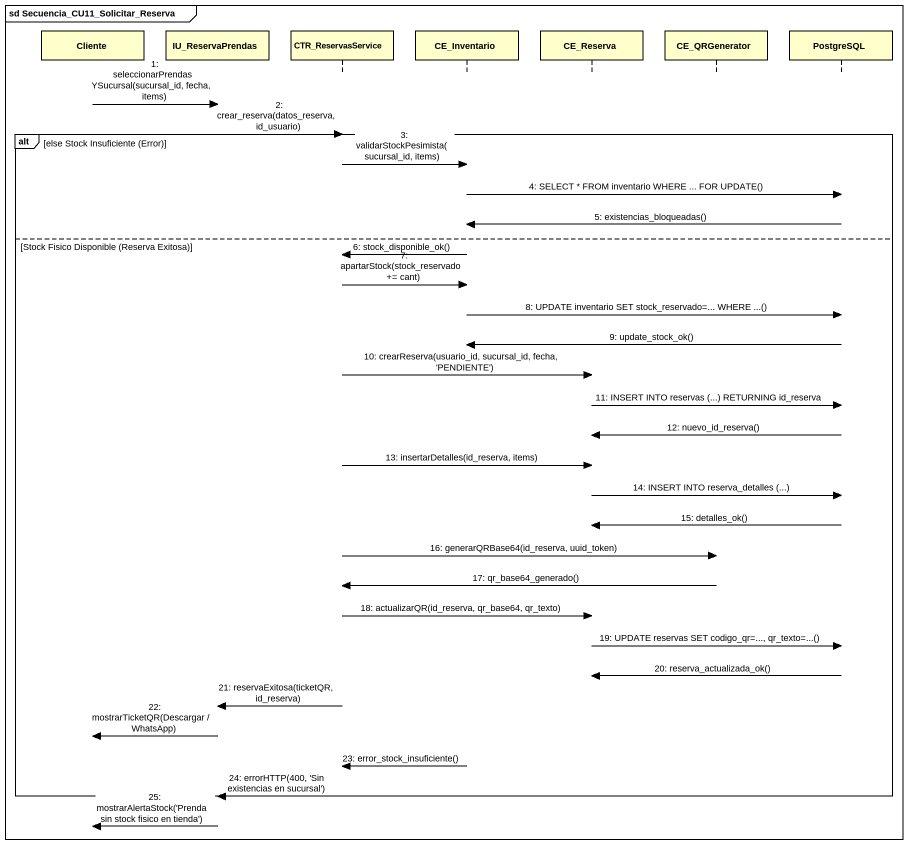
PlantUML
@startuml
mainframe sd Secuencia_CU11_Solicitar_Reserva
hide footbox
participant Cliente
participant IU_ReservaPrendas
participant CTR_ReservasService
participant CE_Inventario
participant CE_Reserva
participant CE_QRGenerator
participant PostgreSQL

Cliente -> IU_ReservaPrendas : 1: seleccionarPrendasYSucursal(sucursal_id, fecha, items)
alt else Stock Insuficiente (Error)
  IU_ReservaPrendas -> CTR_ReservasService : 2: crear_reserva(datos_reserva, id_usuario)
  CTR_ReservasService -> CE_Inventario : 3: validarStockPesimista(sucursal_id, items)
  CE_Inventario -> PostgreSQL : 4: SELECT * FROM inventario WHERE ... FOR UPDATE()
  PostgreSQL -> CE_Inventario : 5: existencias_bloqueadas()
else Stock Fisico Disponible (Reserva Exitosa)
  CE_Inventario -> CTR_ReservasService : 6: stock_disponible_ok()
  CTR_ReservasService -> CE_Inventario : 7: apartarStock(stock_reservado += cant)
  CE_Inventario -> PostgreSQL : 8: UPDATE inventario SET stock_reservado=... WHERE ...()
  PostgreSQL -> CE_Inventario : 9: update_stock_ok()
  CTR_ReservasService -> CE_Reserva : 10: crearReserva(usuario_id, sucursal_id, fecha, 'PENDIENTE')
  CE_Reserva -> PostgreSQL : 11: INSERT INTO reservas (...) RETURNING id_reserva
  PostgreSQL -> CE_Reserva : 12: nuevo_id_reserva()
  CTR_ReservasService -> CE_Reserva : 13: insertarDetalles(id_reserva, items)
  CE_Reserva -> PostgreSQL : 14: INSERT INTO reserva_detalles (...)
  PostgreSQL -> CE_Reserva : 15: detalles_ok()
  CTR_ReservasService -> CE_QRGenerator : 16: generarQRBase64(id_reserva, uuid_token)
  CE_QRGenerator -> CTR_ReservasService : 17: qr_base64_generado()
  CTR_ReservasService -> CE_Reserva : 18: actualizarQR(id_reserva, qr_base64, qr_texto)
  CE_Reserva -> PostgreSQL : 19: UPDATE reservas SET codigo_qr=..., qr_texto=...()
  PostgreSQL -> CE_Reserva : 20: reserva_actualizada_ok()
  CTR_ReservasService -> IU_ReservaPrendas : 21: reservaExitosa(ticketQR, id_reserva)
  IU_ReservaPrendas -> Cliente : 22: mostrarTicketQR(Descargar / WhatsApp)
  CE_Inventario -> CTR_ReservasService : 23: error_stock_insuficiente()
  CTR_ReservasService -> IU_ReservaPrendas : 24: errorHTTP(400, 'Sin existencias en sucursal')
end
IU_ReservaPrendas -> Cliente : 25: mostrarAlertaStock('Prenda sin stock fisico en tienda')
@enduml
